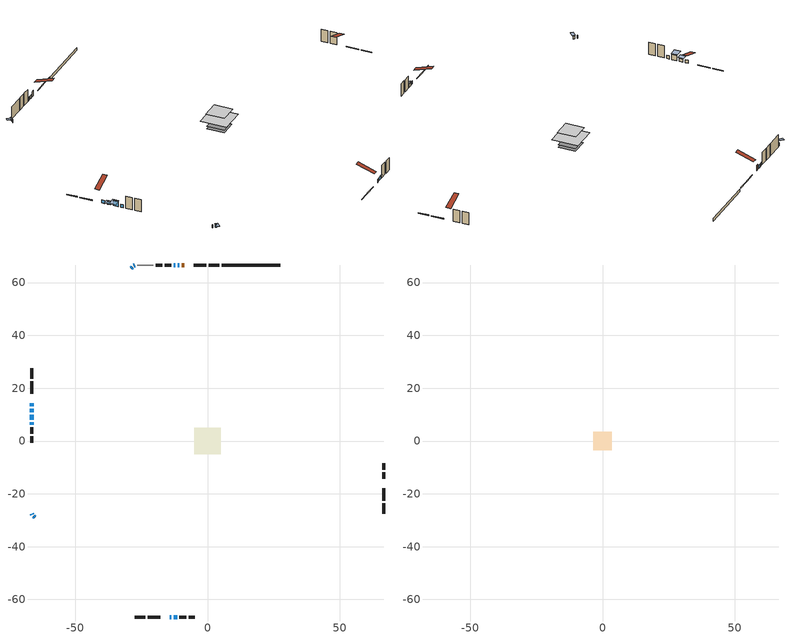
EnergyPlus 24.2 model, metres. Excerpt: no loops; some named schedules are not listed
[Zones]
conditioned space
 floor outside (Floor1 construction): -0.52,-0.52 -0.52,0.52 0.52,0.52 0.52,-0.52 z0.38
 floor adiabatic (Floor3 construction): -3.3,-3.3 -3.3,3.3 3.3,3.3 3.3,-3.3 z0.38
 floor adiabatic (AdiabaticFloorConstruction): -4.93,-4.93 -4.93,4.93 4.93,4.93 4.93,-4.93 z2.82
 floor foundation (Slab1 construction): -3.3,-3.3 -3.3,3.3 3.3,3.3 3.3,-3.3 z-0.69
 wall outside (RimJoist1 construction): 4.42,66.64 0.46,66.64 / -27.6,-66.64 -23.64,-66.64 / -66.64,27.6 -66.64,23.64 / 66.64,-27.6 66.64,-23.64 z0.38:0.68
 wall outside (RimJoist2 construction): -0.47,66.64 -5.22,66.64 / -22.71,-66.64 -17.96,-66.64 / -66.64,22.71 -66.64,17.96 / 66.64,-22.71 66.64,-17.96 z0.38:0.68
 wall outside (AdiabaticWallConstruction 1): -8.88,66.64 -9.79,66.64 z0.38:2.41
 wall outside (AdiabaticWallConstruction): -66.64,14.3 -66.64,13.08 / -10.71,66.64 -11.19,66.64 / -14.3,-66.64 -13.69,-66.64 / -66.64,-27.6 -66.39,-27.85 / -27.6,66.64 -27.85,66.39 / -66.64,7.12 -66.64,6.11 / -12.12,66.64 -12.73,66.64 / -12.76,-66.64 -11.54,-66.64 z0.38:1.6; -66.64,12.16 -66.64,10.81 / -28.5,65.74 -28.83,65.41 / -65.74,-28.5 -65.41,-28.83 z0.38:1.55; -66.64,9.88 -66.64,8.05 z0.38:2.41
 wall outside (Wall1 construction): -13.66,66.64 -16.19,66.64 / -10.62,-66.64 -8.09,-66.64 / -66.64,5.18 -66.64,2.65 / 66.64,-14.3 66.64,-11.78 z0.38:5.26
 wall outside (Wall2 construction): -17.12,66.64 -19.53,66.64 / -7.16,-66.64 -4.75,-66.64 / -66.64,1.72 -66.64,-0.69 / 66.64,-10.85 66.64,-8.44 z0.38:5.26
 wall foundation (FoundationWall1 construction): 27.6,66.64 5.35,66.64 z-0.69:0.38
 wall adiabatic (Wall3 construction): -20.45,66.64 -26.67,66.64 z0.38:5.26
 window (WindowConstruction): -66.64,14.3 -66.64,13.08 z0.38:1.6
 window (WindowConstruction 8): -66.64,12.15 -66.64,10.81 z0.38:1.55
 window (WindowConstruction 9): -66.64,9.88 -66.64,8.05 z0.38:2.41
 window (WindowConstruction 10): -10.72,66.64 -11.19,66.64 z0.38:1.6
 window (WindowConstruction 11): -14.3,-66.64 -13.69,-66.64 z0.38:1.6
 window (WindowConstruction 1): -66.64,-27.6 -66.39,-27.84 z0.38:1.6
 window (WindowConstruction 2): -27.6,66.64 -27.84,66.39 z0.38:1.6
 window (WindowConstruction 3): -66.64,7.12 -66.64,6.11 z0.38:1.6
 window (WindowConstruction 4): -12.12,66.64 -12.73,66.64 z0.38:1.6
 window (WindowConstruction 5): -12.76,-66.64 -11.54,-66.64 z0.38:1.6
 window (WindowConstruction 6): -28.5,65.74 -28.82,65.41 z0.38:1.55
 window (WindowConstruction 7): -65.74,-28.5 -65.41,-28.82 z0.38:1.55
 door (Door): -8.88,66.64 -9.79,66.64 z0.38:2.41
 ceiling adiabatic (AdiabaticFloorConstruction): 4.93,-4.93 4.93,4.93 -4.93,4.93 -4.93,-4.93 z2.82
attic - vented
 floor to conditioned space (Floor2 construction Reversed): -3.5,-3.5 -3.5,3.5 3.5,3.5 3.5,-3.5 z5.26
 roof outside (Roof1 construction): -7.95,66.64,5.26 -7.95,59.81,7.53 -6.15,59.81,7.53 -6.15,66.64,5.26; -15.23,-66.64,5.26 -15.23,-59.81,7.53 -17.03,-59.81,7.53 -17.03,-66.64,5.26; -66.64,15.23,5.26 -59.81,15.23,7.53 -59.81,17.03,7.53 -66.64,17.03,5.26; 66.64,-15.23,5.26 59.81,-15.23,7.53 59.81,-17.03,7.53 66.64,-17.03,5.26
shading: -66.64,10.51 -66.64,12.45 -68.47,12.45 -68.47,10.51 z1.85; -66.64,7.75 -66.64,10.18 -69.38,10.18 -69.38,7.75 z2.71; -11.25,-66.64 -13.06,-66.64 -13.06,-67.1 -11.25,-67.1 z1.9; -29.04,65.2 -28.29,65.95 -29.8,67.46 -30.54,66.71 z1.85; -65.2,-29.04 -65.95,-28.29 -67.46,-29.8 -66.71,-30.54 z1.85
[Building]
Building 1: Terrain=Suburbs
[Site:Location]
Summerland CS_BC: Latitude {deg}=49.56; Longitude {deg}=-119.65; Time Zone {hr}=-8; Elevation {m}=454; Keep Site Location Information=Yes
[Site:GroundTemperature:Shallow]
5.06956, 3.19416, 3.04397, 3.93394, 7.50669, 11.0628, 14.1458, 16.0987, 16.2646, 14.6762, 11.6719, 8.22487
[Site:WaterMainsTemperature]
Calculation Method=Schedule; Temperature Schedule=mains temperature schedule
[Material] Roughness=Rough; Thermal Absorptance=0.9
Name | Thickness {m} | Conductivity {W/m-K} | Density {kg/m3} | Specific Heat {J/kg-K} | Solar Absorptance | Visible Absorptance
asphalt or fiberglass shingles | 0.00635 | 0.162714 | 1121.4 | 1465.45 | 0.4 | 0.4
ceiling loosefill ins | 0.169333 | 0.0480833 | 16.02 | 1046.75 | 0.7 | 0.7
ceiling stud and cavity | 0.1397 | 0.100427 | 65.682 | 1177.47 | 0.7 | 0.7
concrete 4.0 in. | 0.1016 | 1.803125 | 2242.8 | 837.4 | 0.7 | 0.7
concrete 8.0 in. | 0.2032 | 1.803125 | 2242.8 | 837.4 | 0.7 | 0.7
door material | 0.04445 | 0.0451087 | 512.64 | 1214.23 | 0.7 | 0.7
exterior vertical ins | 0.0608322 | 0.029427 | 32.04 | 1214.23 | 0.7 | 0.7
floor covering | 0.0127 | 0.0433444 | 54.468 | 1339.84 | 0.6 | 0.6
floor covering 1 | 0.0127 | 9.015625 | 54.468 | 1339.84 | 0.6 | 0.6
floor rigid ins | 0.103632 | 0.029427 | 32.04 | 1214.23 | 0.7 | 0.7
floor rigid ins 1; wall rigid ins 2 | 0.512978 | 0.029427 | 32.04 | 1214.23 | 0.7 | 0.7
floor stud and cavity | 0.1397 | 0.824741 | 92.3553 | 1139.71 | 0.7 | 0.7
floor stud and cavity 1 | 0.0889 | 0.621767 | 50.32683 | 1063.81 | 0.7 | 0.7
floor stud and cavity 2 | 0.1397 | 1.75129 | 37.0049 | 1207.88 | 0.7 | 0.7
furniture material conditioned space 1 | 0.1524 | 0.115458 | 640.8 | 1214.23 | 0.6 | 0.6
gypsum board | 0.0127 | 0.160291 | 801 | 837.4 | 0.6 | 0.6
gypsum board 1 | 0.0127 | 0.160291 | 801 | 837.4 | 0.7 | 0.7
osb sheathing 0.5 in. | 0.0127 | 0.115458 | 512.64 | 1214.23 | 0.7 | 0.7
osb sheathing 0.75 in. | 0.01905 | 0.115458 | 512.64 | 1214.23 | 0.7 | 0.7
osb sheathing 2.0 in. | 0.0508 | 0.115458 | 512.64 | 1214.23 | 0.7 | 0.7
rim joist rigid ins; wall rigid ins | 0.051816 | 0.029427 | 32.04 | 1214.23 | 0.7 | 0.7
rim joist stud and cavity | 0.0508 | 0.0442091 | 125.044 | 1163.47 | 0.6 | 0.6
wall rigid ins 1 | 0.051816 | 0.029427 | 32.04 | 1214.23 | 0.4 | 0.4
wall stud and cavity | 0.1397 | 0.339064 | 139.0536 | 1170.24 | 0.7 | 0.7
wall stud and cavity 1 | 0.1397 | 0.334772 | 139.0536 | 1170.24 | 0.7 | 0.7
wall stud and cavity 2 | 0.1397 | 0.240756 | 139.0536 | 1170.24 | 0.7 | 0.7
wall stud and cavity 3 | 0.0889 | 0.380278 | 52.3479 | 1209.89 | 0.7 | 0.7
wall stud and cavity 4 | 0.0889 | 0.391764 | 83.0341 | 1211.67 | 0.7 | 0.7
wood siding | 0.0254 | 0.102417 | 544.68 | 1172.36 | 0.4 | 0.4
wood siding 1; wood siding 2; wood siding 3 | 0.0254 | 0.102417 | 544.68 | 1172.36 | 0.7 | 0.7
[WindowMaterial:SimpleGlazingSystem]
Name | U-Factor {W/m2-K} | Solar Heat Gain Coefficient
WindowMaterial | 2.78449 | 0.56
WindowMaterial 1 | 2.748152 | 0.58
WindowMaterial 2 | 2.78052 | 0.55
WindowMaterial 3 | 2.14231 | 0.35
WindowMaterial 4 | 2.76462 | 0.62
WindowMaterial 5 | 2.75326 | 0.59
WindowMaterial 6 | 2.78052 | 0.67
WindowMaterial 7 | 1.97765 | 0.39
WindowMaterial 8 | 2.765186 | 0.46
[Construction]
AdiabaticFloorConstruction: floor stud and cavity 2, floor rigid ins 1, osb sheathing 0.75 in., floor covering
AdiabaticWallConstruction: wood siding 2, wall rigid ins 2, wall stud and cavity 3, gypsum board
AdiabaticWallConstruction 1: wood siding 3, wall rigid ins 2, wall stud and cavity 3, gypsum board
Door: door material
Floor1 construction: floor stud and cavity, floor rigid ins, osb sheathing 0.75 in., floor covering
Floor2 construction Reversed: gypsum board, ceiling stud and cavity, ceiling loosefill ins
Floor3 construction: floor stud and cavity 1, floor covering 1
FoundationWall1 construction: concrete 8.0 in., gypsum board 1
furniture construction conditioned space 1: furniture material conditioned space 1
PartitionWallConstruction: gypsum board, wall stud and cavity 4, gypsum board
RimJoist1 construction; RimJoist2 construction: wood siding 1, rim joist rigid ins, osb sheathing 2.0 in., rim joist stud and cavity
Roof1 construction: asphalt or fiberglass shingles
Slab1 construction: concrete 4.0 in.
Wall1 construction: wood siding, wall rigid ins, osb sheathing 0.5 in., wall stud and cavity, gypsum board
Wall2 construction: wood siding, wall rigid ins, osb sheathing 0.5 in., wall stud and cavity 1, gypsum board
Wall3 construction: wall rigid ins 1, osb sheathing 0.5 in., wall stud and cavity 2, gypsum board
WindowConstruction: WindowMaterial
WindowConstruction 1; WindowConstruction 2: WindowMaterial 1
WindowConstruction 10: WindowMaterial 8
WindowConstruction 11; WindowConstruction 5: WindowMaterial 4
WindowConstruction 3: WindowMaterial 2
WindowConstruction 4: WindowMaterial 3
WindowConstruction 6; WindowConstruction 7: WindowMaterial 5
WindowConstruction 8: WindowMaterial 6
WindowConstruction 9: WindowMaterial 7
[Zone] Multiplier=1; Part of Total Floor Area=Yes
Name | Volume {m3}
attic - vented | 18.1386
conditioned space | 304.4
[Space]
Name | Zone | Volume {m3}
attic - vented 1 | attic - vented | 18.1386
conditioned space 1 | conditioned space | 304.4
[ZoneInfiltration:EffectiveLeakageArea]
infil attic - vented 1: Zone or Space=attic - vented 1; Schedule=Always On Discrete; Effective Air Leakage Area {cm2}=2357.28; Stack Coefficient=0.000158215; Wind Coefficient=8.49854e-06
[ZoneMixing]
whole house fan mix: Zone or Space=attic - vented; Schedule=Always On Continuous; Design Flow Rate Calculation Method=Flow/Zone; Design Flow Rate {m3/s}=0; Source Zone or Space=conditioned space
[SurfaceProperty:ExposedFoundationPerimeter]
Slab1: Exposed Perimeter Calculation Method=TotalExposedPerimeter; Total Exposed Perimeter {m}=22.25
[InternalMass] Zone or ZoneList=conditioned space; Space or SpaceList=conditioned space 1
Name | Construction | Surface Area {m2}
furniture mass conditioned space 1 | furniture construction conditioned space 1 | 74.2162
partition wall mass | PartitionWallConstruction | 141.87
[Lights]
interior lighting: Zone or ZoneList or Space or SpaceList=conditioned space 1; Schedule=interior lighting schedule; Design Level Calculation Method=LightingLevel; Lighting Level {W}=343.2; Return Air Fraction=0; Fraction Radiant=0.6; Fraction Visible=0.2; Fraction Replaceable=1
[People]
occupants: Zone or ZoneList or Space or SpaceList=conditioned space 1; Number of People Schedule=occupants schedule; Number of People Calculation Method=People; Number of People=3; Fraction Radiant=0.314171; Sensible Heat Fraction=0.56303; Activity Level Schedule=occupants activity schedule; Carbon Dioxide Generation Rate {m3/s-W}=0; Enable ASHRAE 55 Comfort Warnings=No; Mean Radiant Temperature Calculation Type=EnclosureAveraged
[ElectricEquipment] Zone or ZoneList or Space or SpaceList=conditioned space 1; Design Level Calculation Method=EquipmentLevel
Name | Schedule | Design Level {W} | Fraction Latent | Fraction Radiant | Fraction Lost
clothes dryer | clothes dryer schedule | 140.772 | 0.015 | 0.081 | 0.85
clothes washer | clothes washer schedule | 32.1985 | 0.03 | 0.162 | 0.7
cooking range | cooking range schedule | 208.969 | 0.08 | 0.432 | 0.2
dishwasher | dishwasher schedule | 66.8632 | 0.3 | 0.18 | 0.4
fridge | fridge schedule | 72.9452 | 0 | 0.6 | 0
mech vent bath fan 0 | mech vent bath fan 0 schedule | 25.1 | 0 | 0 | 1
mech vent bath fan 1 | mech vent bath fan 1 schedule | 25.1 | 0 | 0 | 1
mech vent house fan | mech vent house fan schedule | 0 | 0 | 0 | 1
mech vent house fan cfis | mech vent house fan cfis schedule | 0 | 0 | 0 | 0
mech vent range fan 0 | mech vent range fan 0 schedule | 57 | 0 | 0 | 1
misc plug loads | misc plug loads schedule | 494.7 | 0.045 | 0.513 | 0.1
whole house fan | Always On Discrete | 0 | 0 | 0 | 1
[OtherEquipment] Zone or ZoneList or Space or SpaceList=conditioned space 1; Design Level Calculation Method=EquipmentLevel
Name | Fuel Type | Schedule | Design Level {W} | Fraction Latent | Fraction Radiant | Fraction Lost
clothes dryer 1 | Electricity | clothes dryer schedule | 0 | 0.015 | 0.081 | 0.85
cooking range 1 | Electricity | cooking range schedule | 0 | 0.08 | 0.432 | 0.2
general water use latent | None | general water use schedule | 59.3978 | 1 | 0 | 0
general water use sensible | None | general water use schedule | -58.539 | 0 | 0.6 | 0
mech vent house fan latent load | None | Always On Discrete | 0 | 1 | 0 | 0
mech vent house fan sensible load | None | Always On Discrete | 0 | 0 | 0 | 0
water heater energy adjustment1 | Electricity | Always On Discrete | 0.01 | 0 | 0 | 1
[ZoneInfiltration:DesignFlowRate] Zone or ZoneList or Space or SpaceList=conditioned space 1; Schedule=Always On Discrete; Design Flow Rate Calculation Method=Flow/Zone; Design Flow Rate {m3/s}=0
infil flow; natural vent flow; whole house fan flow
[ZoneControl:Thermostat]
conditioned space Thermostat: Zone or ZoneList=conditioned space; Control Type Schedule=conditioned space Thermostat Schedule; Control 1=conditioned space temperature setpoint; Temperature Difference Between Cutout And Setpoint {deltaC}=0
[ThermostatSetpoint:DualSetpoint]
conditioned space temperature setpoint: Heating Setpoint Temperature Schedule=heating setpoint; Cooling Setpoint Temperature Schedule=cooling setpoint
[Zone equipment]
conditioned space: electric baseboard
[Foundation:Kiva]
Foundation Kiva 1: Initial Indoor Air Temperature {C}=18; Wall Height Above Grade {m}=0.379994; Wall Depth Below Slab {m}=0.2032; Custom Block Material Name 1=exterior vertical ins; Custom Block Depth 1 {m}=1.07; Custom Block X Position 1 {m}=0.2159; Custom Block Z Position 1 {m}=0
[Foundation:Kiva:Settings]
Soil Conductivity {W/m-K}=0.849921; Soil Density {kg/m3}=1842.3; Soil Specific Heat {J/kg-K}=418.7; Ground Solar Absorptivity=0.9; Ground Thermal Absorptivity=0.9; Ground Surface Roughness {m}=0.03; Far-Field Width {m}=40; Deep-Ground Boundary Condition=ZeroFlux; Deep-Ground Depth {m}=40; Minimum Cell Dimension {m}=0.2; Maximum Cell Growth Coefficient=3; Simulation Timestep=Timestep
[Exterior:Lights]
exterior lighting: Schedule=exterior lighting schedule; Design Level {W}=75.6
[EnergyManagementSystem:Sensor] Output:Variable or Output:Meter Index Key=conditioned space
Name | Output:Variable or Output:Meter
conditioned_space_clg_unmet_s | Zone Cooling Setpoint Not Met Time
conditioned_space_htg_unmet_s | Zone Heating Setpoint Not Met Time
fridge_tin_s; tin_s; tin_s_1 | Zone Mean Air Temperature
tout_s | Zone Outdoor Air Drybulb Temperature
win_s | Zone Air Humidity Ratio
[Schedule:Constant]
Name | Hourly Value
Always On Continuous; mech vent house fan schedule; mech vent house fan cfis schedule; Always On Discrete | 1
occupants activity schedule | 117.228
fridge schedule | 0
[Schedule:Week:Daily]
interior lighting schedule Week Rule - Jan1-Jan27: interior lighting schedule day, interior lighting schedule day, interior lighting schedule day, interior lighting schedule day, interior lighting schedule day, interior lighting schedule day, interior lighting schedule day, interior lighting schedule default day, interior lighting schedule default day, interior lighting schedule default day, interior lighting schedule default day, interior lighting schedule default day
interior lighting schedule Week Rule - Jan28-Feb3: interior lighting schedule day, interior lighting schedule day, interior lighting schedule day, interior lighting schedule day, interior lighting schedule day 1, interior lighting schedule day 1, interior lighting schedule day 1, interior lighting schedule default day, interior lighting schedule default day, interior lighting schedule default day, interior lighting schedule default day, interior lighting schedule default day
interior lighting schedule Week Rule - Feb4-Feb24: interior lighting schedule day 1, interior lighting schedule day 1, interior lighting schedule day 1, interior lighting schedule day 1, interior lighting schedule day 1, interior lighting schedule day 1, interior lighting schedule day 1, interior lighting schedule default day, interior lighting schedule default day, interior lighting schedule default day, interior lighting schedule default day, interior lighting schedule default day
interior lighting schedule Week Rule - Feb25-Mar3: interior lighting schedule day 1, interior lighting schedule day 1, interior lighting schedule day 1, interior lighting schedule day 1, interior lighting schedule day 2, interior lighting schedule day 2, interior lighting schedule day 2, interior lighting schedule default day, interior lighting schedule default day, interior lighting schedule default day, interior lighting schedule default day, interior lighting schedule default day
interior lighting schedule Week Rule - Mar4-Mar31: interior lighting schedule day 2, interior lighting schedule day 2, interior lighting schedule day 2, interior lighting schedule day 2, interior lighting schedule day 2, interior lighting schedule day 2, interior lighting schedule day 2, interior lighting schedule default day, interior lighting schedule default day, interior lighting schedule default day, interior lighting schedule default day, interior lighting schedule default day
interior lighting schedule Week Rule - Apr1-Apr28: interior lighting schedule day 3, interior lighting schedule day 3, interior lighting schedule day 3, interior lighting schedule day 3, interior lighting schedule day 3, interior lighting schedule day 3, interior lighting schedule day 3, interior lighting schedule default day, interior lighting schedule default day, interior lighting schedule default day, interior lighting schedule default day, interior lighting schedule default day
interior lighting schedule Week Rule - Apr29-May5: interior lighting schedule day 3, interior lighting schedule day 3, interior lighting schedule day 4, interior lighting schedule day 4, interior lighting schedule day 4, interior lighting schedule day 4, interior lighting schedule day 4, interior lighting schedule default day, interior lighting schedule default day, interior lighting schedule default day, interior lighting schedule default day, interior lighting schedule default day
interior lighting schedule Week Rule - May6-May26: interior lighting schedule day 4, interior lighting schedule day 4, interior lighting schedule day 4, interior lighting schedule day 4, interior lighting schedule day 4, interior lighting schedule day 4, interior lighting schedule day 4, interior lighting schedule default day, interior lighting schedule default day, interior lighting schedule default day, interior lighting schedule default day, interior lighting schedule default day
interior lighting schedule Week Rule - May27-Jun2: interior lighting schedule day 4, interior lighting schedule day 4, interior lighting schedule day 4, interior lighting schedule day 4, interior lighting schedule day 4, interior lighting schedule day 5, interior lighting schedule day 5, interior lighting schedule default day, interior lighting schedule default day, interior lighting schedule default day, interior lighting schedule default day, interior lighting schedule default day
interior lighting schedule Week Rule - Jun3-Jun30: interior lighting schedule day 5, interior lighting schedule day 5, interior lighting schedule day 5, interior lighting schedule day 5, interior lighting schedule day 5, interior lighting schedule day 5, interior lighting schedule day 5, interior lighting schedule default day, interior lighting schedule default day, interior lighting schedule default day, interior lighting schedule default day, interior lighting schedule default day
interior lighting schedule Week Rule - Jul1-Jul28: interior lighting schedule day 6, interior lighting schedule day 6, interior lighting schedule day 6, interior lighting schedule day 6, interior lighting schedule day 6, interior lighting schedule day 6, interior lighting schedule day 6, interior lighting schedule default day, interior lighting schedule default day, interior lighting schedule default day, interior lighting schedule default day, interior lighting schedule default day
interior lighting schedule Week Rule - Jul29-Aug4: interior lighting schedule day 6, interior lighting schedule day 6, interior lighting schedule day 6, interior lighting schedule day 7, interior lighting schedule day 7, interior lighting schedule day 7, interior lighting schedule day 7, interior lighting schedule default day, interior lighting schedule default day, interior lighting schedule default day, interior lighting schedule default day, interior lighting schedule default day
interior lighting schedule Week Rule - Aug5-Aug25: interior lighting schedule day 7, interior lighting schedule day 7, interior lighting schedule day 7, interior lighting schedule day 7, interior lighting schedule day 7, interior lighting schedule day 7, interior lighting schedule day 7, interior lighting schedule default day, interior lighting schedule default day, interior lighting schedule default day, interior lighting schedule default day, interior lighting schedule default day
interior lighting schedule Week Rule - Aug26-Sep1: interior lighting schedule day 7, interior lighting schedule day 7, interior lighting schedule day 7, interior lighting schedule day 7, interior lighting schedule day 7, interior lighting schedule day 7, interior lighting schedule day 8, interior lighting schedule default day, interior lighting schedule default day, interior lighting schedule default day, interior lighting schedule default day, interior lighting schedule default day
interior lighting schedule Week Rule - Sep2-Sep29: interior lighting schedule day 8, interior lighting schedule day 8, interior lighting schedule day 8, interior lighting schedule day 8, interior lighting schedule day 8, interior lighting schedule day 8, interior lighting schedule day 8, interior lighting schedule default day, interior lighting schedule default day, interior lighting schedule default day, interior lighting schedule default day, interior lighting schedule default day
interior lighting schedule Week Rule - Sep30-Oct6: interior lighting schedule day 8, interior lighting schedule day 9, interior lighting schedule day 9, interior lighting schedule day 9, interior lighting schedule day 9, interior lighting schedule day 9, interior lighting schedule day 9, interior lighting schedule default day, interior lighting schedule default day, interior lighting schedule default day, interior lighting schedule default day, interior lighting schedule default day
interior lighting schedule Week Rule - Oct7-Oct27: interior lighting schedule day 9, interior lighting schedule day 9, interior lighting schedule day 9, interior lighting schedule day 9, interior lighting schedule day 9, interior lighting schedule day 9, interior lighting schedule day 9, interior lighting schedule default day, interior lighting schedule default day, interior lighting schedule default day, interior lighting schedule default day, interior lighting schedule default day
interior lighting schedule Week Rule - Oct28-Nov3: interior lighting schedule day 9, interior lighting schedule day 9, interior lighting schedule day 9, interior lighting schedule day 9, interior lighting schedule day 10, interior lighting schedule day 10, interior lighting schedule day 10, interior lighting schedule default day, interior lighting schedule default day, interior lighting schedule default day, interior lighting schedule default day, interior lighting schedule default day
interior lighting schedule Week Rule - Nov4-Nov24: interior lighting schedule day 10, interior lighting schedule day 10, interior lighting schedule day 10, interior lighting schedule day 10, interior lighting schedule day 10, interior lighting schedule day 10, interior lighting schedule day 10, interior lighting schedule default day, interior lighting schedule default day, interior lighting schedule default day, interior lighting schedule default day, interior lighting schedule default day
interior lighting schedule Week Rule - Nov25-Dec1: interior lighting schedule day 10, interior lighting schedule day 10, interior lighting schedule day 10, interior lighting schedule day 10, interior lighting schedule day 10, interior lighting schedule day 10, interior lighting schedule day 11, interior lighting schedule default day, interior lighting schedule default day, interior lighting schedule default day, interior lighting schedule default day, interior lighting schedule default day
interior lighting schedule Week Rule - Dec2-Dec31: interior lighting schedule day 11, interior lighting schedule day 11, interior lighting schedule day 11, interior lighting schedule day 11, interior lighting schedule day 11, interior lighting schedule day 11, interior lighting schedule day 11, interior lighting schedule default day, interior lighting schedule default day, interior lighting schedule default day, interior lighting schedule default day, interior lighting schedule default day
occupants schedule Week Rule - Jan1-Dec31: occupants schedule day, occupants schedule day, occupants schedule day, occupants schedule day, occupants schedule day, occupants schedule day, occupants schedule day, occupants schedule default day, occupants schedule default day, occupants schedule default day, occupants schedule default day, occupants schedule default day
clothes dryer schedule Week Rule - Jan1-Dec31: clothes dryer schedule day, clothes dryer schedule day, clothes dryer schedule day, clothes dryer schedule day, clothes dryer schedule day, clothes dryer schedule day, clothes dryer schedule day, clothes dryer schedule default day, clothes dryer schedule default day, clothes dryer schedule default day, clothes dryer schedule default day, clothes dryer schedule default day
clothes washer schedule Week Rule - Jan1-Dec31: clothes washer schedule day, clothes washer schedule day, clothes washer schedule day, clothes washer schedule day, clothes washer schedule day, clothes washer schedule day, clothes washer schedule day, clothes washer schedule default day, clothes washer schedule default day, clothes washer schedule default day, clothes washer schedule default day, clothes washer schedule default day
cooking range schedule Week Rule - Jan1-Dec31: cooking range schedule day, cooking range schedule day, cooking range schedule day, cooking range schedule day, cooking range schedule day, cooking range schedule day, cooking range schedule day, cooking range schedule default day, cooking range schedule default day, cooking range schedule default day, cooking range schedule default day, cooking range schedule default day
dishwasher schedule Week Rule - Jan1-Dec31: dishwasher schedule day, dishwasher schedule day, dishwasher schedule day, dishwasher schedule day, dishwasher schedule day, dishwasher schedule day, dishwasher schedule day, dishwasher schedule default day, dishwasher schedule default day, dishwasher schedule default day, dishwasher schedule default day, dishwasher schedule default day
mech vent bath fan 0 schedule Week Rule - Jan1-Dec31: mech vent bath fan 0 schedule day, mech vent bath fan 0 schedule day, mech vent bath fan 0 schedule day, mech vent bath fan 0 schedule day, mech vent bath fan 0 schedule day, mech vent bath fan 0 schedule day, mech vent bath fan 0 schedule day, mech vent bath fan 0 schedule default day, mech vent bath fan 0 schedule default day, mech vent bath fan 0 schedule default day, mech vent bath fan 0 schedule default day, mech vent bath fan 0 schedule default day
mech vent bath fan 1 schedule Week Rule - Jan1-Dec31: mech vent bath fan 1 schedule day, mech vent bath fan 1 schedule day, mech vent bath fan 1 schedule day, mech vent bath fan 1 schedule day, mech vent bath fan 1 schedule day, mech vent bath fan 1 schedule day, mech vent bath fan 1 schedule day, mech vent bath fan 1 schedule default day, mech vent bath fan 1 schedule default day, mech vent bath fan 1 schedule default day, mech vent bath fan 1 schedule default day, mech vent bath fan 1 schedule default day
mech vent range fan 0 schedule Week Rule - Jan1-Dec31: mech vent range fan 0 schedule day, mech vent range fan 0 schedule day, mech vent range fan 0 schedule day, mech vent range fan 0 schedule day, mech vent range fan 0 schedule day, mech vent range fan 0 schedule day, mech vent range fan 0 schedule day, mech vent range fan 0 schedule default day, mech vent range fan 0 schedule default day, mech vent range fan 0 schedule default day, mech vent range fan 0 schedule default day, mech vent range fan 0 schedule default day
misc plug loads schedule Week Rule - Jan1-Dec31: misc plug loads schedule day, misc plug loads schedule day, misc plug loads schedule day, misc plug loads schedule day, misc plug loads schedule day, misc plug loads schedule day, misc plug loads schedule day, misc plug loads schedule default day, misc plug loads schedule default day, misc plug loads schedule default day, misc plug loads schedule default day, misc plug loads schedule default day
general water use schedule Week Rule - Jan1-Dec31: general water use schedule day, general water use schedule day, general water use schedule day, general water use schedule day, general water use schedule day, general water use schedule day, general water use schedule day, general water use schedule default day, general water use schedule default day, general water use schedule default day, general water use schedule default day, general water use schedule default day
exterior lighting schedule Week Rule - Jan1-Jan27: exterior lighting schedule day, exterior lighting schedule day, exterior lighting schedule day, exterior lighting schedule day, exterior lighting schedule day, exterior lighting schedule day, exterior lighting schedule day, exterior lighting schedule default day, exterior lighting schedule default day, exterior lighting schedule default day, exterior lighting schedule default day, exterior lighting schedule default day
exterior lighting schedule Week Rule - Jan28-Feb3: exterior lighting schedule day, exterior lighting schedule day, exterior lighting schedule day, exterior lighting schedule day, exterior lighting schedule day 1, exterior lighting schedule day 1, exterior lighting schedule day 1, exterior lighting schedule default day, exterior lighting schedule default day, exterior lighting schedule default day, exterior lighting schedule default day, exterior lighting schedule default day
exterior lighting schedule Week Rule - Feb4-Feb24: exterior lighting schedule day 1, exterior lighting schedule day 1, exterior lighting schedule day 1, exterior lighting schedule day 1, exterior lighting schedule day 1, exterior lighting schedule day 1, exterior lighting schedule day 1, exterior lighting schedule default day, exterior lighting schedule default day, exterior lighting schedule default day, exterior lighting schedule default day, exterior lighting schedule default day
exterior lighting schedule Week Rule - Feb25-Mar3: exterior lighting schedule day 1, exterior lighting schedule day 1, exterior lighting schedule day 1, exterior lighting schedule day 1, exterior lighting schedule day 2, exterior lighting schedule day 2, exterior lighting schedule day 2, exterior lighting schedule default day, exterior lighting schedule default day, exterior lighting schedule default day, exterior lighting schedule default day, exterior lighting schedule default day
exterior lighting schedule Week Rule - Mar4-Mar31: exterior lighting schedule day 2, exterior lighting schedule day 2, exterior lighting schedule day 2, exterior lighting schedule day 2, exterior lighting schedule day 2, exterior lighting schedule day 2, exterior lighting schedule day 2, exterior lighting schedule default day, exterior lighting schedule default day, exterior lighting schedule default day, exterior lighting schedule default day, exterior lighting schedule default day
exterior lighting schedule Week Rule - Apr1-Apr28: exterior lighting schedule day 3, exterior lighting schedule day 3, exterior lighting schedule day 3, exterior lighting schedule day 3, exterior lighting schedule day 3, exterior lighting schedule day 3, exterior lighting schedule day 3, exterior lighting schedule default day, exterior lighting schedule default day, exterior lighting schedule default day, exterior lighting schedule default day, exterior lighting schedule default day
exterior lighting schedule Week Rule - Apr29-May5: exterior lighting schedule day 3, exterior lighting schedule day 3, exterior lighting schedule day 4, exterior lighting schedule day 4, exterior lighting schedule day 4, exterior lighting schedule day 4, exterior lighting schedule day 4, exterior lighting schedule default day, exterior lighting schedule default day, exterior lighting schedule default day, exterior lighting schedule default day, exterior lighting schedule default day
exterior lighting schedule Week Rule - May6-May26: exterior lighting schedule day 4, exterior lighting schedule day 4, exterior lighting schedule day 4, exterior lighting schedule day 4, exterior lighting schedule day 4, exterior lighting schedule day 4, exterior lighting schedule day 4, exterior lighting schedule default day, exterior lighting schedule default day, exterior lighting schedule default day, exterior lighting schedule default day, exterior lighting schedule default day
exterior lighting schedule Week Rule - May27-Jun2: exterior lighting schedule day 4, exterior lighting schedule day 4, exterior lighting schedule day 4, exterior lighting schedule day 4, exterior lighting schedule day 4, exterior lighting schedule day 5, exterior lighting schedule day 5, exterior lighting schedule default day, exterior lighting schedule default day, exterior lighting schedule default day, exterior lighting schedule default day, exterior lighting schedule default day
exterior lighting schedule Week Rule - Jun3-Jun30: exterior lighting schedule day 5, exterior lighting schedule day 5, exterior lighting schedule day 5, exterior lighting schedule day 5, exterior lighting schedule day 5, exterior lighting schedule day 5, exterior lighting schedule day 5, exterior lighting schedule default day, exterior lighting schedule default day, exterior lighting schedule default day, exterior lighting schedule default day, exterior lighting schedule default day
exterior lighting schedule Week Rule - Jul1-Jul28: exterior lighting schedule day 6, exterior lighting schedule day 6, exterior lighting schedule day 6, exterior lighting schedule day 6, exterior lighting schedule day 6, exterior lighting schedule day 6, exterior lighting schedule day 6, exterior lighting schedule default day, exterior lighting schedule default day, exterior lighting schedule default day, exterior lighting schedule default day, exterior lighting schedule default day
exterior lighting schedule Week Rule - Jul29-Aug4: exterior lighting schedule day 6, exterior lighting schedule day 6, exterior lighting schedule day 6, exterior lighting schedule day 7, exterior lighting schedule day 7, exterior lighting schedule day 7, exterior lighting schedule day 7, exterior lighting schedule default day, exterior lighting schedule default day, exterior lighting schedule default day, exterior lighting schedule default day, exterior lighting schedule default day
exterior lighting schedule Week Rule - Aug5-Aug25: exterior lighting schedule day 7, exterior lighting schedule day 7, exterior lighting schedule day 7, exterior lighting schedule day 7, exterior lighting schedule day 7, exterior lighting schedule day 7, exterior lighting schedule day 7, exterior lighting schedule default day, exterior lighting schedule default day, exterior lighting schedule default day, exterior lighting schedule default day, exterior lighting schedule default day
[Schedule:Year]
interior lighting schedule: interior lighting schedule Week Rule - Jan1-Jan27, 1, 1, 1, 27, interior lighting schedule Week Rule - Jan28-Feb3, 1, 28, 2, 3, interior lighting schedule Week Rule - Feb4-Feb24, 2, 4, 2, 24, interior lighting schedule Week Rule - Feb25-Mar3, 2, 25, 3, 3, interior lighting schedule Week Rule - Mar4-Mar31, 3, 4, 3, 31, interior lighting schedule Week Rule - Apr1-Apr28, 4, 1, 4, 28, interior lighting schedule Week Rule - Apr29-May5, 4, 29, 5, 5, interior lighting schedule Week Rule - May6-May26, 5, 6, 5, 26, interior lighting schedule Week Rule - May27-Jun2, 5, 27, 6, 2, interior lighting schedule Week Rule - Jun3-Jun30, 6, 3, 6, 30, interior lighting schedule Week Rule - Jul1-Jul28, 7, 1, 7, 28, interior lighting schedule Week Rule - Jul29-Aug4, 7, 29, 8, 4, interior lighting schedule Week Rule - Aug5-Aug25, 8, 5, 8, 25, interior lighting schedule Week Rule - Aug26-Sep1, 8, 26, 9, 1, interior lighting schedule Week Rule - Sep2-Sep29, 9, 2, 9, 29, interior lighting schedule Week Rule - Sep30-Oct6, 9, 30, 10, 6, interior lighting schedule Week Rule - Oct7-Oct27, 10, 7, 10, 27, interior lighting schedule Week Rule - Oct28-Nov3, 10, 28, 11, 3, interior lighting schedule Week Rule - Nov4-Nov24, 11, 4, 11, 24, interior lighting schedule Week Rule - Nov25-Dec1, 11, 25, 12, 1, interior lighting schedule Week Rule - Dec2-Dec31, 12, 2, 12, 31
occupants schedule: occupants schedule Week Rule - Jan1-Dec31, 1, 1, 12, 31
clothes dryer schedule: clothes dryer schedule Week Rule - Jan1-Dec31, 1, 1, 12, 31
clothes washer schedule: clothes washer schedule Week Rule - Jan1-Dec31, 1, 1, 12, 31
cooking range schedule: cooking range schedule Week Rule - Jan1-Dec31, 1, 1, 12, 31
dishwasher schedule: dishwasher schedule Week Rule - Jan1-Dec31, 1, 1, 12, 31
mech vent bath fan 0 schedule: mech vent bath fan 0 schedule Week Rule - Jan1-Dec31, 1, 1, 12, 31
mech vent bath fan 1 schedule: mech vent bath fan 1 schedule Week Rule - Jan1-Dec31, 1, 1, 12, 31
mech vent range fan 0 schedule: mech vent range fan 0 schedule Week Rule - Jan1-Dec31, 1, 1, 12, 31
misc plug loads schedule: misc plug loads schedule Week Rule - Jan1-Dec31, 1, 1, 12, 31
general water use schedule: general water use schedule Week Rule - Jan1-Dec31, 1, 1, 12, 31
exterior lighting schedule: exterior lighting schedule Week Rule - Jan1-Jan27, 1, 1, 1, 27, exterior lighting schedule Week Rule - Jan28-Feb3, 1, 28, 2, 3, exterior lighting schedule Week Rule - Feb4-Feb24, 2, 4, 2, 24, exterior lighting schedule Week Rule - Feb25-Mar3, 2, 25, 3, 3, exterior lighting schedule Week Rule - Mar4-Mar31, 3, 4, 3, 31, exterior lighting schedule Week Rule - Apr1-Apr28, 4, 1, 4, 28, exterior lighting schedule Week Rule - Apr29-May5, 4, 29, 5, 5, exterior lighting schedule Week Rule - May6-May26, 5, 6, 5, 26, exterior lighting schedule Week Rule - May27-Jun2, 5, 27, 6, 2, exterior lighting schedule Week Rule - Jun3-Jun30, 6, 3, 6, 30, exterior lighting schedule Week Rule - Jul1-Jul28, 7, 1, 7, 28, exterior lighting schedule Week Rule - Jul29-Aug4, 7, 29, 8, 4, exterior lighting schedule Week Rule - Aug5-Aug25, 8, 5, 8, 25, exterior lighting schedule Week Rule - Aug26-Sep1, 8, 26, 9, 1, exterior lighting schedule Week Rule - Sep2-Sep29, 9, 2, 9, 29, exterior lighting schedule Week Rule - Sep30-Oct6, 9, 30, 10, 6, exterior lighting schedule Week Rule - Oct7-Oct27, 10, 7, 10, 27, exterior lighting schedule Week Rule - Oct28-Nov3, 10, 28, 11, 3, exterior lighting schedule Week Rule - Nov4-Nov24, 11, 4, 11, 24, exterior lighting schedule Week Rule - Nov25-Dec1, 11, 25, 12, 1, exterior lighting schedule Week Rule - Dec2-Dec31, 12, 2, 12, 31
[Schedule:Compact]
conditioned space Thermostat Schedule: Through: 12/31, For: AllDays, Until: 24:00, 4
mains temperature schedule: Through: 01/01, For: AllDays, Until: 24:00, 8.8, Through: 01/02, For: AllDays, Until: 24:00, 8.73556, Through: 01/03, For: AllDays, Until: 24:00, 8.67222, Through: 01/04, For: AllDays, Until: 24:00, 8.61, Through: 01/05, For: AllDays, Until: 24:00, 8.54889, Through: 01/06, For: AllDays, Until: 24:00, 8.48944, Through: 01/07, For: AllDays, Until: 24:00, 8.43111, Through: 01/08, For: AllDays, Until: 24:00, 8.37389, Through: 01/09, For: AllDays, Until: 24:00, 8.31778, Through: 01/10, For: AllDays, Until: 24:00, 8.26333, Through: 01/11, For: AllDays, Until: 24:00, 8.21056, Through: 01/12, For: AllDays, Until: 24:00, 8.15889, Through: 01/13, For: AllDays, Until: 24:00, 8.10833, Through: 01/14, For: AllDays, Until: 24:00, 8.05944, Through: 01/15, For: AllDays, Until: 24:00, 8.01167, Through: 01/16, For: AllDays, Until: 24:00, 7.96556, Through: 01/17, For: AllDays, Until: 24:00, 7.92111, Through: 01/18, For: AllDays, Until: 24:00, 7.87778, Through: 01/19, For: AllDays, Until: 24:00, 7.83611, Through: 01/20, For: AllDays, Until: 24:00, 7.79556, Through: 01/21, For: AllDays, Until: 24:00, 7.75722, Through: 01/22, For: AllDays, Until: 24:00, 7.71944, Through: 01/23, For: AllDays, Until: 24:00, 7.68389, Through: 01/24, For: AllDays, Until: 24:00, 7.64944, Through: 01/25, For: AllDays, Until: 24:00, 7.61667, Through: 01/26, For: AllDays, Until: 24:00, 7.58556, Through: 01/27, For: AllDays, Until: 24:00, 7.55611, Through: 01/28, For: AllDays, Until: 24:00, 7.52778, Through: 01/29, For: AllDays, Until: 24:00, 7.50167, Through: 01/30, For: AllDays, Until: 24:00, 7.47667, Through: 01/31, For: AllDays, Until: 24:00, 7.45333, Through: 02/01, For: AllDays, Until: 24:00, 7.43111, Through: 02/02, For: AllDays, Until: 24:00, 7.41111, Through: 02/03, For: AllDays, Until: 24:00, 7.39278, Through: 02/04, For: AllDays, Until: 24:00, 7.37556, Through: 02/05, For: AllDays, Until: 24:00, 7.36, Through: 02/06, For: AllDays, Until: 24:00, 7.34667, Through: 02/07, For: AllDays, Until: 24:00, 7.33444, Through: 02/08, For: AllDays, Until: 24:00, 7.32389, Through: 02/09, For: AllDays, Until: 24:00, 7.315, Through: 02/10, For: AllDays, Until: 24:00, 7.30778, Through: 02/11, For: AllDays, Until: 24:00, 7.30222, Through: 02/12, For: AllDays, Until: 24:00, 7.29833, Through: 02/13, For: AllDays, Until: 24:00, 7.29611, Through: 02/14, For: AllDays, Until: 24:00, 7.29556, Through: 02/15, For: AllDays, Until: 24:00, 7.29611, Through: 02/16, For: AllDays, Until: 24:00, 7.29889, Through: 02/17, For: AllDays, Until: 24:00, 7.30278, Through: 02/18, For: AllDays, Until: 24:00, 7.30889, Through: 02/19, For: AllDays, Until: 24:00, 7.31667, Through: 02/20, For: AllDays, Until: 24:00, 7.32556, Through: 02/21, For: AllDays, Until: 24:00, 7.33611, Through: 02/22, For: AllDays, Until: 24:00, 7.34889, Through: 02/23, For: AllDays, Until: 24:00, 7.36278, Through: 02/24, For: AllDays, Until: 24:00, 7.37833, Through: 02/25, For: AllDays, Until: 24:00, 7.39556, Through: 02/26, For: AllDays, Until: 24:00, 7.41444, Through: 02/27, For: AllDays, Until: 24:00, 7.43444, Through: 02/28, For: AllDays, Until: 24:00, 7.45667, Through: 03/01, For: AllDays, Until: 24:00, 7.48056, Through: 03/02, For: AllDays, Until: 24:00, 7.50556, Through: 03/03, For: AllDays, Until: 24:00, 7.53222, Through: 03/04, For: AllDays, Until: 24:00, 7.56056, Through: 03/05, For: AllDays, Until: 24:00, 7.59056, Through: 03/06, For: AllDays, Until: 24:00, 7.62222, Through: 03/07, For: AllDays, Until: 24:00, 7.655, Through: 03/08, For: AllDays, Until: 24:00, 7.68944, Through: 03/09, For: AllDays, Until: 24:00, 7.72556, Through: 03/10, For: AllDays, Until: 24:00, 7.76333, Through: 03/11, For: AllDays, Until: 24:00, 7.80222, Through: 03/12, For: AllDays, Until: 24:00, 7.84278, Through: 03/13, For: AllDays, Until: 24:00, 7.88444, Through: 03/14, For: AllDays, Until: 24:00, 7.92833, Through: 03/15, For: AllDays, Until: 24:00, 7.97278, Through: 03/16, For: AllDays, Until: 24:00, 8.01944, Through: 03/17, For: AllDays, Until: 24:00, 8.06722, Through: 03/18, For: AllDays, Until: 24:00, 8.11611, Through: 03/19, For: AllDays, Until: 24:00, 8.16667, Through: 03/20, For: AllDays, Until: 24:00, 8.21889, Through: 03/21, For: AllDays, Until: 24:00, 8.27222, Through: 03/22, For: AllDays, Until: 24:00, 8.32667, Through: 03/23, For: AllDays, Until: 24:00, 8.38278, Through: 03/24, For: AllDays, Until: 24:00, 8.44, Through: 03/25, For: AllDays, Until: 24:00, 8.49889, Through: 03/26, For: AllDays, Until: 24:00, 8.55889, Through: 03/27, For: AllDays, Until: 24:00, 8.62, Through: 03/28, For: AllDays, Until: 24:00, 8.68222, Through: 03/29, For: AllDays, Until: 24:00, 8.74611, Through: 03/30, For: AllDays, Until: 24:00, 8.81056, Through: 03/31, For: AllDays, Until: 24:00, 8.87667, Through: 04/01, For: AllDays, Until: 24:00, 8.94389, Through: 04/02, For: AllDays, Until: 24:00, 9.01222, Through: 04/03, For: AllDays, Until: 24:00, 9.08167, Through: 04/04, For: AllDays, Until: 24:00, 9.15222, Through: 04/05, For: AllDays, Until: 24:00, 9.22389, Through: 04/06, For: AllDays, Until: 24:00, 9.29667, Through: 04/07, For: AllDays, Until: 24:00, 9.37056, Through: 04/08, For: AllDays, Until: 24:00, 9.445, Through: 04/09, For: AllDays, Until: 24:00, 9.52111, Through: 04/10, For: AllDays, Until: 24:00, 9.59778, Through: 04/11, For: AllDays, Until: 24:00, 9.67556, Through: 04/12, For: AllDays, Until: 24:00, 9.75389, Through: 04/13, For: AllDays, Until: 24:00, 9.83389, Through: 04/14, For: AllDays, Until: 24:00, 9.91389, Through: 04/15, For: AllDays, Until: 24:00, 9.99556, Through: 04/16, For: AllDays, Until: 24:00, 10.0778, Through: 04/17, For: AllDays, Until: 24:00, 10.1606, Through: 04/18, For: AllDays, Until: 24:00, 10.2444, Through: 04/19, For: AllDays, Until: 24:00, 10.3289, Through: 04/20, For: AllDays, Until: 24:00, 10.4139, Through: 04/21, For: AllDays, Until: 24:00, 10.5, Through: 04/22, For: AllDays, Until: 24:00, 10.5867, Through: 04/23, For: AllDays, Until: 24:00, 10.6739, Through: 04/24, For: AllDays, Until: 24:00, 10.7617, Through: 04/25, For: AllDays, Until: 24:00, 10.8506, Through: 04/26, For: AllDays, Until: 24:00, 10.9394, Through: 04/27, For: AllDays, Until: 24:00, 11.0294, Through: 04/28, For: AllDays, Until: 24:00, 11.1194, Through: 04/29, For: AllDays, Until: 24:00, 11.2106, Through: 04/30, For: AllDays, Until: 24:00, 11.3017, Through: 05/01, For: AllDays, Until: 24:00, 11.3933, Through: 05/02, For: AllDays, Until: 24:00, 11.485, Through: 05/03, For: AllDays, Until: 24:00, 11.5778, Through: 05/04, For: AllDays, Until: 24:00, 11.6706, Through: 05/05, For: AllDays, Until: 24:00, 11.7639, Through: 05/06, For: AllDays, Until: 24:00, 11.8572, Through: 05/07, For: AllDays, Until: 24:00, 11.9511, Through: 05/08, For: AllDays, Until: 24:00, 12.045, Through: 05/09, For: AllDays, Until: 24:00, 12.1394, Through: 05/10, For: AllDays, Until: 24:00, 12.2339, Through: 05/11, For: AllDays, Until: 24:00, 12.3283, Through: 05/12, For: AllDays, Until: 24:00, 12.4233, Through: 05/13, For: AllDays, Until: 24:00, 12.5183, Through: 05/14, For: AllDays, Until: 24:00, 12.6133, Through: 05/15, For: AllDays, Until: 24:00, 12.7083, Through: 05/16, For: AllDays, Until: 24:00, 12.8033, Through: 05/17, For: AllDays, Until: 24:00, 12.8983, Through: 05/18, For: AllDays, Until: 24:00, 12.9939, Through: 05/19, For: AllDays, Until: 24:00, 13.0889, Through: 05/20, For: AllDays, Until: 24:00, 13.1839, Through: 05/21, For: AllDays, Until: 24:00, 13.2783, Through: 05/22, For: AllDays, Until: 24:00, 13.3733, Through: 05/23, For: AllDays, Until: 24:00, 13.4678, Through: 05/24, For: AllDays, Until: 24:00, 13.5622, Through: 05/25, For: AllDays, Until: 24:00, 13.6561, Through: 05/26, For: AllDays, Until: 24:00, 13.75, Through: 05/27, For: AllDays, Until: 24:00, 13.8439, Through: 05/28, For: AllDays, Until: 24:00, 13.9372, Through: 05/29, For: AllDays, Until: 24:00, 14.03, Through: 05/30, For: AllDays, Until: 24:00, 14.1228, Through: 05/31, For: AllDays, Until: 24:00, 14.215, Through: 06/01, For: AllDays, Until: 24:00, 14.3067, Through: 06/02, For: AllDays, Until: 24:00, 14.3983, Through: 06/03, For: AllDays, Until: 24:00, 14.4889, Through: 06/04, For: AllDays, Until: 24:00, 14.5794, Through: 06/05, For: AllDays, Until: 24:00, 14.6694, Through: 06/06, For: AllDays, Until: 24:00, 14.7589, Through: 06/07, For: AllDays, Until: 24:00, 14.8478, Through: 06/08, For: AllDays, Until: 24:00, 14.9356, Through: 06/09, For: AllDays, Until: 24:00, 15.0233, Through: 06/10, For: AllDays, Until: 24:00, 15.1106, Through: 06/11, For: AllDays, Until: 24:00, 15.1967, Through: 06/12, For: AllDays, Until: 24:00, 15.2822, Through: 06/13, For: AllDays, Until: 24:00, 15.3667, Through: 06/14, For: AllDays, Until: 24:00, 15.4511, Through: 06/15, For: AllDays, Until: 24:00, 15.5344, Through: 06/16, For: AllDays, Until: 24:00, 15.6167, Through: 06/17, For: AllDays, Until: 24:00, 15.6983, Through: 06/18, For: AllDays, Until: 24:00, 15.7789, Through: 06/19, For: AllDays, Until: 24:00, 15.8589, Through: 06/20, For: AllDays, Until: 24:00, 15.9378, Through: 06/21, For: AllDays, Until: 24:00, 16.0161, Through: 06/22, For: AllDays, Until: 24:00, 16.0933, Through: 06/23, For: AllDays, Until: 24:00, 16.1694, Through: 06/24, For: AllDays, Until: 24:00, 16.2444, Through: 06/25, For: AllDays, Until: 24:00, 16.3189, Through: 06/26, For: AllDays, Until: 24:00, 16.3922, Through: 06/27, For: AllDays, Until: 24:00, 16.4639, Through: 06/28, For: AllDays, Until: 24:00, 16.535, Through: 06/29, For: AllDays, Until: 24:00, 16.605, Through: 06/30, For: AllDays, Until: 24:00, 16.6739, Through: 07/01, For: AllDays, Until: 24:00, 16.7411, Through: 07/02, For: AllDays, Until: 24:00, 16.8078, Through: 07/03, For: AllDays, Until: 24:00, 16.8733, Through: 07/04, For: AllDays, Until: 24:00, 16.9372, Through: 07/05, For: AllDays, Until: 24:00, 17, Through: 07/06, For: AllDays, Until: 24:00, 17.0617, Through: 07/07, For: AllDays, Until: 24:00, 17.1222, Through: 07/08, For: AllDays, Until: 24:00, 17.1811, Through: 07/09, For: AllDays, Until: 24:00, 17.2389, Through: 07/10, For: AllDays, Until: 24:00, 17.2956, Through: 07/11, For: AllDays, Until: 24:00, 17.3511, Through: 07/12, For: AllDays, Until: 24:00, 17.4044, Through: 07/13, For: AllDays, Until: 24:00, 17.4572, Through: 07/14, For: AllDays, Until: 24:00, 17.5083, Through: 07/15, For: AllDays, Until: 24:00, 17.5583, Through: 07/16, For: AllDays, Until: 24:00, 17.6067, Through: 07/17, For: AllDays, Until: 24:00, 17.6533, Through: 07/18, For: AllDays, Until: 24:00, 17.6989, Through: 07/19, For: AllDays, Until: 24:00, 17.7428, Through: 07/20, For: AllDays, Until: 24:00, 17.7856, Through: 07/21, For: AllDays, Until: 24:00, 17.8267, Through: 07/22, For: AllDays, Until: 24:00, 17.8661, Through: 07/23, For: AllDays, Until: 24:00, 17.9044, Through: 07/24, For: AllDays, Until: 24:00, 17.9411, Through: 07/25, For: AllDays, Until: 24:00, 17.9761, Through: 07/26, For: AllDays, Until: 24:00, 18.0094, Through: 07/27, For: AllDays, Until: 24:00, 18.0417, Through: 07/28, For: AllDays, Until: 24:00, 18.0722, Through: 07/29, For: AllDays, Until: 24:00, 18.1011, Through: 07/30, For: AllDays, Until: 24:00, 18.1283, Through: 07/31, For: AllDays, Until: 24:00, 18.1544, Through: 08/01, For: AllDays, Until: 24:00, 18.1789, Through: 08/02, For: AllDays, Until: 24:00, 18.2011, Through: 08/03, For: AllDays, Until: 24:00, 18.2222, Through: 08/04, For: AllDays, Until: 24:00, 18.2417, Through: 08/05, For: AllDays, Until: 24:00, 18.2594, Through: 08/06, For: AllDays, Until: 24:00, 18.2761, Through: 08/07, For: AllDays, Until: 24:00, 18.2906, Through: 08/08, For: AllDays, Until: 24:00, 18.3033, Through: 08/09, For: AllDays, Until: 24:00, 18.315, Through: 08/10, For: AllDays, Until: 24:00, 18.3244, Through: 08/11, For: AllDays, Until: 24:00, 18.3328, Through: 08/12, For: AllDays, Until: 24:00, 18.3394, Through: 08/13, For: AllDays, Until: 24:00, 18.3444, Through: 08/14, For: AllDays, Until: 24:00, 18.3472, Through: 08/15, For: AllDays, Until: 24:00, 18.3489, Through: 08/16, For: AllDays, Until: 24:00, 18.3489, Through: 08/17, For: AllDays, Until: 24:00, 18.3472, Through: 08/18, For: AllDays, Until: 24:00, 18.3439, Through: 08/19, For: AllDays, Until: 24:00, 18.3389, Through: 08/20, For: AllDays, Until: 24:00, 18.3322, Through: 08/21, For: AllDays, Until: 24:00, 18.3244, Through: 08/22, For: AllDays, Until: 24:00, 18.3144, Through: 08/23, For: AllDays, Until: 24:00, 18.3028, Through: 08/24, For: AllDays, Until: 24:00, 18.29, Through: 08/25, For: AllDays, Until: 24:00, 18.275, Through: 08/26, For: AllDays, Until: 24:00, 18.2589, Through: 08/27, For: AllDays, Until: 24:00, 18.2411, Through: 08/28, For: AllDays, Until: 24:00, 18.2211, Through: 08/29, For: AllDays, Until: 24:00, 18.2, Through: 08/30, For: AllDays, Until: 24:00, 18.1772, Through: 08/31, For: AllDays, Until: 24:00, 18.1533, Through: 09/01, For: AllDays, Until: 24:00, 18.1272, Through: 09/02, For: AllDays, Until: 24:00, 18.1, Through: 09/03, For: AllDays, Until: 24:00, 18.0706, Through: 09/04, For: AllDays, Until: 24:00, 18.04, Through: 09/05, For: AllDays, Until: 24:00, 18.0078, Through: 09/06, For: AllDays, Until: 24:00, 17.9744, Through: 09/07, For: AllDays, Until: 24:00, 17.9394, Through: 09/08, For: AllDays, Until: 24:00, 17.9022, Through: 09/09, For: AllDays, Until: 24:00, 17.8644, Through: 09/10, For: AllDays, Until: 24:00, 17.8244, Through: 09/11, For: AllDays, Until: 24:00, 17.7833, Through: 09/12, For: AllDays, Until: 24:00, 17.7406, Through: 09/13, For: AllDays, Until: 24:00, 17.6967, Through: 09/14, For: AllDays, Until: 24:00, 17.6511, Through: 09/15, For: AllDays, Until: 24:00, 17.6039, Through: 09/16, For: AllDays, Until: 24:00, 17.5556, Through: 09/17, For: AllDays, Until: 24:00, 17.5061, Through: 09/18, For: AllDays, Until: 24:00, 17.4544, Through: 09/19, For: AllDays, Until: 24:00, 17.4022, Through: 09/20, For: AllDays, Until: 24:00, 17.3483, Through: 09/21, For: AllDays, Until: 24:00, 17.2928, Through: 09/22, For: AllDays, Until: 24:00, 17.2361, Through: 09/23, For: AllDays, Until: 24:00, 17.1783, Through: 09/24, For: AllDays, Until: 24:00, 17.1194, Through: 09/25, For: AllDays, Until: 24:00, 17.0589, Through: 09/26, For: AllDays, Until: 24:00, 16.9972, Through: 09/27, For: AllDays, Until: 24:00, 16.9344, Through: 09/28, For: AllDays, Until: 24:00, 16.87, Through: 09/29, For: AllDays, Until: 24:00, 16.8044, Through: 09/30, For: AllDays, Until: 24:00, 16.7383, Through: 10/01, For: AllDays, Until: 24:00, 16.6706, Through: 10/02, For: AllDays, Until: 24:00, 16.6017, Through: 10/03, For: AllDays, Until: 24:00, 16.5317, Through: 10/04, For: AllDays, Until: 24:00, 16.4606, Through: 10/05, For: AllDays, Until: 24:00, 16.3883, Through: 10/06, For: AllDays, Until: 24:00, 16.315, Through: 10/07, For: AllDays, Until: 24:00, 16.2411, Through: 10/08, For: AllDays, Until: 24:00, 16.1656, Through: 10/09, For: AllDays, Until: 24:00, 16.0894, Through: 10/10, For: AllDays, Until: 24:00, 16.0122, Through: 10/11, For: AllDays, Until: 24:00, 15.9344, Through: 10/12, For: AllDays, Until: 24:00, 15.855, Through: 10/13, For: AllDays, Until: 24:00, 15.775, Through: 10/14, For: AllDays, Until: 24:00, 15.6944, Through: 10/15, For: AllDays, Until: 24:00, 15.6128, Through: 10/16, For: AllDays, Until: 24:00, 15.53, Through: 10/17, For: AllDays, Until: 24:00, 15.4467, Through: 10/18, For: AllDays, Until: 24:00, 15.3628, Through: 10/19, For: AllDays, Until: 24:00, 15.2778, Through: 10/20, For: AllDays, Until: 24:00, 15.1922, Through: 10/21, For: AllDays, Until: 24:00, 15.1061, Through: 10/22, For: AllDays, Until: 24:00, 15.0189, Through: 10/23, For: AllDays, Until: 24:00, 14.9317, Through: 10/24, For: AllDays, Until: 24:00, 14.8433, Through: 10/25, For: AllDays, Until: 24:00, 14.7544, Through: 10/26, For: AllDays, Until: 24:00, 14.665, Through: 10/27, For: AllDays, Until: 24:00, 14.575, Through: 10/28, For: AllDays, Until: 24:00, 14.4844, Through: 10/29, For: AllDays, Until: 24:00, 14.3939, Through: 10/30, For: AllDays, Until: 24:00, 14.3022, Through: 10/31, For: AllDays, Until: 24:00, 14.2106, Through: 11/01, For: AllDays, Until: 24:00, 14.1183, Through: 11/02, For: AllDays, Until: 24:00, 14.0256, Through: 11/03, For: AllDays, Until: 24:00, 13.9328, Through: 11/04, For: AllDays, Until: 24:00, 13.8394, Through: 11/05, For: AllDays, Until: 24:00, 13.7456, Through: 11/06, For: AllDays, Until: 24:00, 13.6517, Through: 11/07, For: AllDays, Until: 24:00, 13.5578, Through: 11/08, For: AllDays, Until: 24:00, 13.4633, Through: 11/09, For: AllDays, Until: 24:00, 13.3689, Through: 11/10, For: AllDays, Until: 24:00, 13.2739, Through: 11/11, For: AllDays, Until: 24:00, 13.1789, Through: 11/12, For: AllDays, Until: 24:00, 13.0839, Through: 11/13, For: AllDays, Until: 24:00, 12.9889, Through: 11/14, For: AllDays, Until: 24:00, 12.8939, Through: 11/15, For: AllDays, Until: 24:00, 12.7989, Through: 11/16, For: AllDays, Until: 24:00, 12.7039, Through: 11/17, For: AllDays, Until: 24:00, 12.6089, Through: 11/18, For: AllDays, Until: 24:00, 12.5139, Through: 11/19, For: AllDays, Until: 24:00, 12.4189, Through: 11/20, For: AllDays, Until: 24:00, 12.3239, Through: 11/21, For: AllDays, Until: 24:00, 12.2294, Through: 11/22, For: AllDays, Until: 24:00, 12.135, Through: 11/23, For: AllDays, Until: 24:00, 12.0406, Through: 11/24, For: AllDays, Until: 24:00, 11.9467, Through: 11/25, For: AllDays, Until: 24:00, 11.8528, Through: 11/26, For: AllDays, Until: 24:00, 11.7594, Through: 11/27, For: AllDays, Until: 24:00, 11.6661, Through: 11/28, For: AllDays, Until: 24:00, 11.5733, Through: 11/29, For: AllDays, Until: 24:00, 11.4806, Through: 11/30, For: AllDays, Until: 24:00, 11.3889, Through: 12/01, For: AllDays, Until: 24:00, 11.2972, Through: 12/02, For: AllDays, Until: 24:00, 11.2061, Through: 12/03, For: AllDays, Until: 24:00, 11.115, Through: 12/04, For: AllDays, Until: 24:00, 11.025, Through: 12/05, For: AllDays, Until: 24:00, 10.9356, Through: 12/06, For: AllDays, Until: 24:00, 10.8461, Through: 12/07, For: AllDays, Until: 24:00, 10.7578, Through: 12/08, For: AllDays, Until: 24:00, 10.6694, Through: 12/09, For: AllDays, Until: 24:00, 10.5822, Through: 12/10, For: AllDays, Until: 24:00, 10.4956, Through: 12/11, For: AllDays, Until: 24:00, 10.41, Through: 12/12, For: AllDays, Until: 24:00, 10.3244, Through: 12/13, For: AllDays, Until: 24:00, 10.24, Through: 12/14, For: AllDays, Until: 24:00, 10.1567, Through: 12/15, For: AllDays, Until: 24:00, 10.0733, Through: 12/16, For: AllDays, Until: 24:00, 9.99167, Through: 12/17, For: AllDays, Until: 24:00, 9.91, Through: 12/18, For: AllDays, Until: 24:00, 9.83, Through: 12/19, For: AllDays, Until: 24:00, 9.75056, Through: 12/20, For: AllDays, Until: 24:00, 9.67167, Through: 12/21, For: AllDays, Until: 24:00, 9.59389, Through: 12/22, For: AllDays, Until: 24:00, 9.51722, Through: 12/23, For: AllDays, Until: 24:00, 9.44167, Through: 12/24, For: AllDays, Until: 24:00, 9.36667, Through: 12/25, For: AllDays, Until: 24:00, 9.29333, Through: 12/26, For: AllDays, Until: 24:00, 9.22056, Through: 12/27, For: AllDays, Until: 24:00, 9.14889, Through: 12/28, For: AllDays, Until: 24:00, 9.07833, Through: 12/29, For: AllDays, Until: 24:00, 9.00889, Through: 12/30, For: AllDays, Until: 24:00, 8.94056, Through: 12/31, For: AllDays, Until: 24:00, 8.87333
